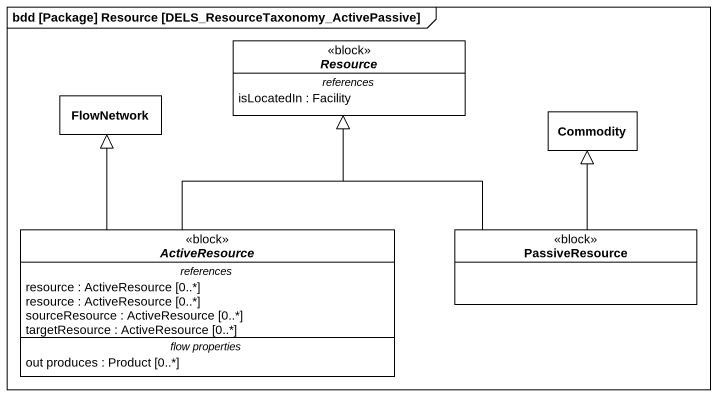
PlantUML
@startuml
mainframe bdd [Package] Resource [DELS_ResourceTaxonomy_ActivePassive]
hide circle
hide empty members
abstract class Resource <<block>> {
  -- references --
  isLocatedIn : Facility
}
class FlowNetwork
class Commodity
abstract class ActiveResource <<block>> {
  -- references --
  resource : ActiveResource [0..*]
  resource : ActiveResource [0..*]
  sourceResource : ActiveResource [0..*]
  targetResource : ActiveResource [0..*]
  -- flow properties --
  out produces : Product [0..*]
}
class PassiveResource <<block>>
ActiveResource -up-|> Resource
ActiveResource -up-|> FlowNetwork
PassiveResource -up-|> Resource
PassiveResource -up-|> Commodity
@enduml
